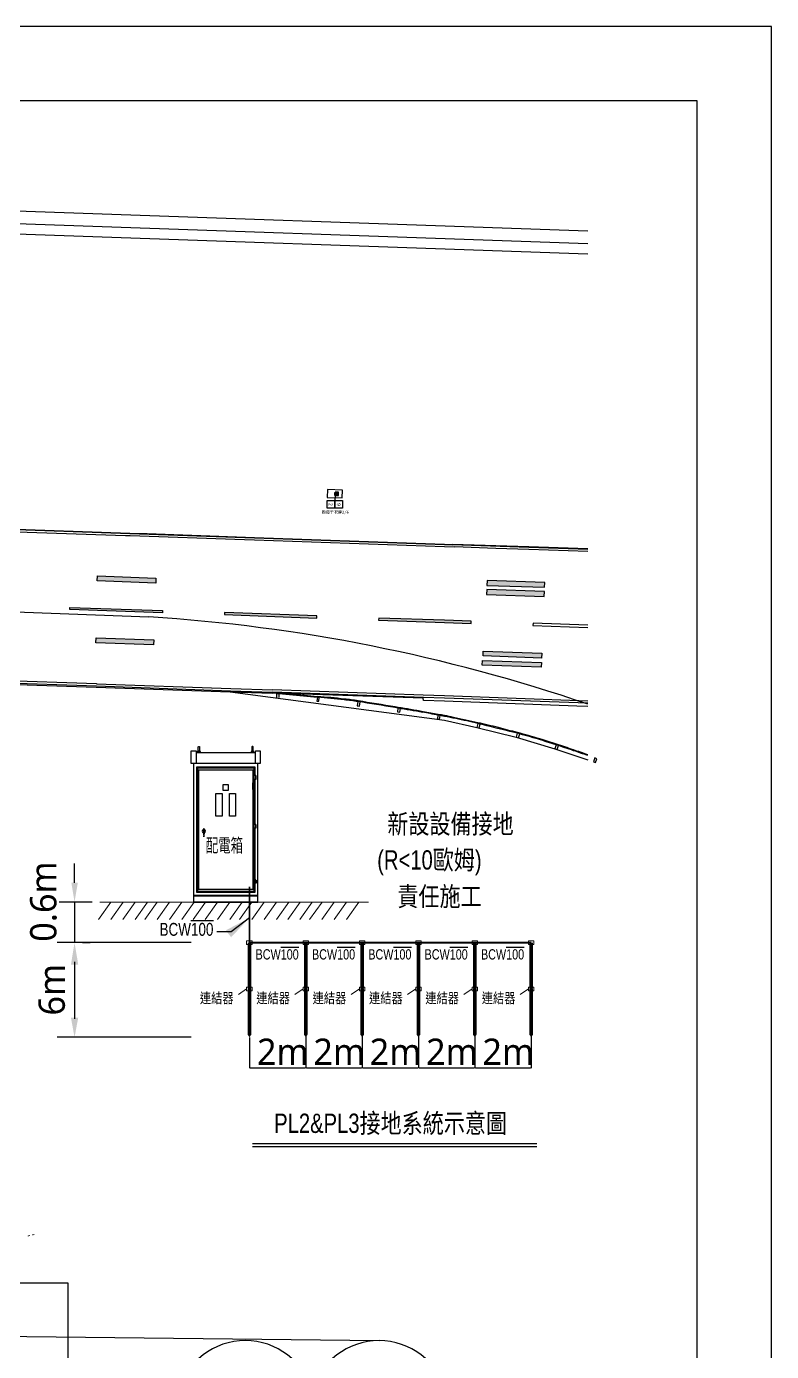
# Model space of a CAD drawing. Header units: millimetres. Extents: x 1358 to 1865, y 706 to 1003.
# Drawn here: x 1794.4 to 1865.1, y 877.5 to 1003.1 of the extents above; entities that cross this region are included whole.
import ezdxf
from ezdxf.enums import TextEntityAlignment as Align

# ---------------------------------------------------------------- set-up
doc = ezdxf.new("R2010")
doc.units = ezdxf.units.MM
doc.linetypes.add('HIDDEN', pattern=[9.525, 6.35, -3.175])
for name, color, linetype in [('L-燈具圖', 7, 'Continuous'), ('建築', 7, 'Continuous'), ('文字', 6, 'Continuous'), ('既設管線', 1, 'HIDDEN'), ('無線訊號線', 5, 'HIDDEN'), ('避雷-OUTLINE', 7, 'Continuous'), ('電氣設備', 161, 'Continuous')]:
    doc.layers.add(name, color=color, linetype=linetype)
doc.styles.add('CC', font='simplex.shx', dxfattribs={"width": 0.8, "bigfont": 'chineset.shx'})
doc.styles.get("Standard").update_dxf_attribs({"font": ''})
doc.styles.add('STYLE1', font='')
doc.styles.add('新細明體', font='')
doc.styles.add('細明體', font='')
doc.styles.get('Standard').set_extended_font_data('Microsoft JhengHei')
doc.styles.get('STYLE1').set_extended_font_data('MingLiU')
doc.styles.get('新細明體').set_extended_font_data('新細明體')
doc.styles.get('細明體').set_extended_font_data('細明體')
doc.dimstyles.new('ISO-25', dxfattribs={"dimtxt": 2.5, "dimasz": 2.5, "dimexe": 1.25, "dimexo": 0.625, "dimtad": 1, "dimtxsty": 'Standard', "dimcen": 2.5, "dimadec": 0, "dimazin": 0, "dimtfac": 1, "dimtmove": 0, "dimatfit": 3, "dimfxl": 0, "dimarcsym": 0})

# ---------------------------------------------------------------- blocks, each defined once
blk = doc.blocks.new('J-04')
for points in [[(-20, 0), (-20, 9, -0.414214), (-14, 15), (-10, 15), (-10, 84, -0.414214), (-4, 90), (4, 90, -0.414214), (10, 84), (10, 15), (14, 15, -0.414214), (20, 9), (20, 0)], [(-15, 10), (-15, 19, -0.414214), (-9, 25), (9, 25, -0.414214), (15, 19), (15, 10)]]:
    blk.add_lwpolyline(points, format="xyb")
blk.add_lwpolyline([(-20, 10), (20, 10)])
blk = doc.blocks.new('KEY6')
for points in [[(0, 50), (-4, 50), (-12, 12), (0, -75), (12, 12), (4, 50), (0, 50), (0, -75)], [(-12, 12), (0, 0), (12, 12)]]:
    blk.add_lwpolyline(points)
for start, end in [(106.0044, 248.462), (291.538, 73.9956)]:
    blk.add_arc((0, 12), 25, start, end)

msp = doc.modelspace()

# ---------------------------------------------------------------- hatches: boundary and pattern name
at = {"layer": '建築', "ltscale": 1000}
h = msp.add_hatch(color=256, dxfattribs=at)
h.paths.add_polyline_path([(1806.69, 950.34), (1806.71, 950.82), (1801.17, 951.02), (1801.15, 950.54)])
h.paths.add_polyline_path([(1801.04, 945.16), (1801.02, 944.68), (1806.47, 944.48), (1806.5, 944.96)])
h = msp.add_hatch(color=256, dxfattribs=at)
h.paths.add_polyline_path([(1838.13, 950.59), (1838.1, 950.11), (1843.57, 949.94), (1843.58, 950.41)])
h.paths.add_polyline_path([(1843.54, 949.08), (1843.55, 949.53), (1838.08, 949.72), (1838.07, 949.27)])
h.paths.add_polyline_path([(1837.76, 943.88), (1837.73, 943.45), (1843.28, 943.23), (1843.31, 943.69)])
h.paths.add_polyline_path([(1843.26, 942.36), (1843.27, 942.8), (1837.69, 943), (1837.65, 942.55)])
h = msp.add_hatch(color=256, dxfattribs=at)
h.paths.add_polyline_path([(1834.07, 946.6), (1836.62, 946.51), (1836.61, 946.73), (1834.07, 946.82), (1827.84, 947.03), (1827.81, 946.83)])
h.paths.add_polyline_path([(1813.21, 947.55), (1813.2, 947.35), (1821.96, 947.03), (1821.96, 947.24)])
h.paths.add_polyline_path([(1798.55, 948.04), (1798.54, 947.83), (1807.34, 947.53), (1807.34, 947.74)])
h = msp.add_hatch(color=256, dxfattribs=at)
h.paths.add_polyline_path([(1794.75, 888.48), (1794.75, 888.52), (1794.53, 888.47), (1794.54, 888.43)])
h.paths.add_polyline_path([(1794.76, 888.44), (1794.75, 888.48), (1794.54, 888.43), (1794.55, 888.39)])
h = msp.add_hatch(color=256, dxfattribs=at)
h.paths.add_polyline_path([(1794.75, 888.48), (1794.75, 888.52), (1794.53, 888.47), (1794.54, 888.43)])
h.paths.add_polyline_path([(1794.76, 888.44), (1794.75, 888.48), (1794.54, 888.43), (1794.55, 888.39)])
h = msp.add_hatch(color=256, dxfattribs=at)
h.paths.add_polyline_path([(1795.18, 888.58), (1795.17, 888.62), (1794.96, 888.57), (1794.97, 888.53)])
h.paths.add_polyline_path([(1795.19, 888.54), (1795.18, 888.58), (1794.97, 888.53), (1794.98, 888.49)])
h = msp.add_hatch(color=256, dxfattribs=at)
h.paths.add_polyline_path([(1795.18, 888.58), (1795.17, 888.62), (1794.96, 888.57), (1794.97, 888.53)])
h.paths.add_polyline_path([(1795.19, 888.54), (1795.18, 888.58), (1794.97, 888.53), (1794.98, 888.49)])

# ---------------------------------------------------------------- linework, layer by layer
for p, q in [((1810.51, 934.29), (1816.16, 934.29)), ((1815.99, 932.15), (1816.1, 932.15)), ((1815.99, 931.67), (1816.1, 931.67)), ((1816.1, 932.15), (1816.14, 932.06)), ((1816.1, 931.67), (1816.14, 931.76)), ((1816.14, 932.06), (1816.14, 931.76)), ((1815.99, 927.51), (1816.1, 927.51)), ((1816.1, 927.51), (1816.14, 927.42)), ((1816.1, 927.04), (1816.14, 927.13)), ((1816.14, 927.42), (1816.14, 927.13)), ((1815.99, 927.04), (1816.1, 927.04)), ((1815.99, 922.26), (1816.1, 922.26)), ((1816.1, 922.26), (1816.14, 922.17)), ((1816.14, 921.88), (1816.14, 922.17)), ((1815.99, 921.79), (1816.1, 921.79)), ((1816.1, 921.79), (1816.14, 921.88)), ((1810.28, 920.68), (1816.38, 920.68)), ((1810.28, 920.13), (1816.38, 920.13))]:
    msp.add_line(p, q)
at = {"ltscale": 1000}
for p, q in [((1798.99, 921.93), (1798.99, 923.76)), ((1800.66, 920.1), (1797.53, 920.1)), ((1798.99, 920.1), (1798.99, 916.25)), ((1810.06, 916.25), (1797.33, 916.25)), ((1799.73, 916.25), (1800.46, 916.25)), ((1798.99, 914.42), (1798.99, 912.59)), ((1798.99, 914.17), (1798.99, 909.04)), ((1810.06, 907.28), (1797.33, 907.28))]:
    msp.add_line(p, q, dxfattribs=at)
for points in [[(1445.48, 706.42), (1865.09, 706.42), (1865.09, 1003.11), (1445.48, 1003.11)], [(1452.54, 713.48), (1858.03, 713.48), (1858.03, 996.05), (1452.54, 996.05)], [(1810.05, 934.45), (1810.51, 934.45), (1810.51, 933.22), (1810.05, 933.22)], [(1816.16, 934.45), (1816.61, 934.45), (1816.61, 933.22), (1816.16, 933.22)], [(1810.28, 920.71), (1816.38, 920.71), (1816.38, 933.22), (1810.28, 933.22)], [(1810.68, 932.83), (1815.99, 932.83), (1815.99, 921.11), (1810.68, 921.11)], [(1816.21, 932.06), (1816.14, 932.06), (1816.14, 931.76), (1816.21, 931.76)], [(1816.21, 927.42), (1816.14, 927.42), (1816.14, 927.13), (1816.21, 927.13)], [(1816.21, 921.88), (1816.14, 921.88), (1816.14, 922.17), (1816.21, 922.17)], [(1810.28, 920.1), (1816.38, 920.1), (1816.38, 920.71), (1810.28, 920.71)]]:
    msp.add_lwpolyline(points, close=True)
at = {"linetype": 'Continuous', "elevation": 0.77}
msp.add_lwpolyline([(1823.71, 958.66), (1824.01, 958.66), (1824.01, 958.96), (1823.71, 958.96)], close=True, dxfattribs=at)
at = {"color": 7, "linetype": 'Continuous', "elevation": 0.77}
for points in [[(1823.77, 958.9), (1823.95, 958.9)], [(1823.77, 958.9), (1823.77, 958.72)], [(1823.77, 958.81), (1823.92, 958.81)], [(1823.77, 958.72), (1823.95, 958.72)]]:
    msp.add_lwpolyline(points, dxfattribs=at)
for points in [[(1816.08, 921.79), (1816.08, 921.02), (1810.59, 921.02), (1810.59, 932.92), (1816.08, 932.92), (1816.08, 932.15)], [(1816.08, 931.67), (1816.08, 927.51)], [(1816.08, 927.04), (1816.08, 922.26)]]:
    msp.add_lwpolyline(points)
at = {"color": 5, "linetype": 'ByBlock'}
msp.add_lwpolyline([(1511.59, 883.99), (1798.35, 883.99), (1798.35, 857.67), (1511.59, 857.67)], close=True, dxfattribs=at)
at = {"ltscale": 1000}
for points in [[(1798.69, 921.93), (1799.3, 921.93), (1798.99, 920.1)], [(1798.65, 914.17), (1799.34, 914.17), (1798.99, 916.25)], [(1798.69, 914.42), (1799.3, 914.42), (1798.99, 916.25)], [(1798.65, 909.13), (1799.34, 909.13), (1798.99, 907.28)]]:
    msp.add_solid(points, dxfattribs=at)
at = {"layer": 'L-燈具圖', "lineweight": 0}
for p, q in [((1802.42, 920.1), (1801.25, 918.43)), ((1801.39, 920.1), (1826.86, 920.1)), ((1803.59, 920.1), (1802.42, 918.43)), ((1804.75, 920.1), (1803.58, 918.43)), ((1805.92, 920.1), (1804.75, 918.43)), ((1806.83, 920.1), (1805.66, 918.43)), ((1808, 920.1), (1806.82, 918.43)), ((1809.16, 920.1), (1807.99, 918.43)), ((1810.33, 920.1), (1809.15, 918.43)), ((1811.4, 920.1), (1810.23, 918.43)), ((1812.56, 920.1), (1811.39, 918.43)), ((1813.73, 920.1), (1812.56, 918.43)), ((1814.89, 920.1), (1813.72, 918.43)), ((1815.81, 920.1), (1814.63, 918.43)), ((1816.97, 920.1), (1815.8, 918.43)), ((1818.14, 920.1), (1816.96, 918.43)), ((1819.3, 920.1), (1818.13, 918.43)), ((1820.38, 920.1), (1819.21, 918.43)), ((1821.54, 920.1), (1820.37, 918.43)), ((1822.46, 920.1), (1821.28, 918.43)), ((1823.62, 920.1), (1822.45, 918.43)), ((1824.79, 920.1), (1823.61, 918.43)), ((1825.95, 920.1), (1824.78, 918.43)), ((1815.31, 911.87), (1814.53, 911.32)), ((1820.66, 911.87), (1819.87, 911.32)), ((1826, 911.87), (1825.22, 911.32)), ((1831.35, 911.87), (1830.56, 911.32)), ((1836.69, 911.87), (1835.91, 911.32)), ((1842.03, 911.87), (1841.25, 911.32))]:
    msp.add_line(p, q, dxfattribs=at)
at = {"layer": 'L-燈具圖', "lineweight": 0, "const_width": 0.169}
for points in [[(1815.58, 916.25), (1815.58, 921.56)], [(1815.58, 916.25), (1820.92, 916.25)], [(1820.92, 916.25), (1826.27, 916.25)], [(1826.27, 916.25), (1831.61, 916.25)], [(1831.61, 916.25), (1836.95, 916.25)], [(1836.95, 916.25), (1842.3, 916.25)]]:
    msp.add_lwpolyline(points, dxfattribs=at)
at = {"layer": 'L-燈具圖', "lineweight": 0}
for points in [[(1815.31, 916.43), (1815.84, 916.43), (1815.84, 916.08), (1815.31, 916.08)], [(1820.66, 916.43), (1821.19, 916.43), (1821.19, 916.08), (1820.66, 916.08)], [(1826, 916.43), (1826.53, 916.43), (1826.53, 916.08), (1826, 916.08)], [(1831.35, 916.43), (1831.87, 916.43), (1831.87, 916.08), (1831.35, 916.08)], [(1836.69, 916.43), (1837.22, 916.43), (1837.22, 916.08), (1836.69, 916.08)], [(1842.03, 916.43), (1842.56, 916.43), (1842.56, 916.08), (1842.03, 916.08)], [(1815.31, 912.04), (1815.84, 912.04), (1815.84, 911.69), (1815.31, 911.69)], [(1820.66, 912.04), (1821.19, 912.04), (1821.19, 911.69), (1820.66, 911.69)], [(1826, 912.04), (1826.53, 912.04), (1826.53, 911.69), (1826, 911.69)], [(1831.35, 912.04), (1831.87, 912.04), (1831.87, 911.69), (1831.35, 911.69)], [(1836.69, 912.04), (1837.22, 912.04), (1837.22, 911.69), (1836.69, 911.69)], [(1842.03, 912.04), (1842.56, 912.04), (1842.56, 911.69), (1842.03, 911.69)]]:
    msp.add_lwpolyline(points, close=True, dxfattribs=at)
for points in [[(1815.58, 916.25, 0.338, 0.338, 0), (1815.58, 911.91, 0.338, 0.00338, 0), (1815.58, 911.67, 0.00338, 0.00338, 0)], [(1820.92, 916.25, 0.338, 0.338, 0), (1820.92, 911.91, 0.338, 0.00338, 0), (1820.92, 911.67, 0.00338, 0.00338, 0)], [(1826.27, 916.25, 0.338, 0.338, 0), (1826.27, 911.91, 0.338, 0.00338, 0), (1826.27, 911.67, 0.00338, 0.00338, 0)], [(1831.61, 916.25, 0.338, 0.338, 0), (1831.61, 911.91, 0.338, 0.00338, 0), (1831.61, 911.67, 0.00338, 0.00338, 0)], [(1836.95, 916.25, 0.338, 0.338, 0), (1836.95, 911.91, 0.338, 0.00338, 0), (1836.95, 911.67, 0.00338, 0.00338, 0)], [(1842.3, 916.25, 0.338, 0.338, 0), (1842.3, 911.91, 0.338, 0.00338, 0), (1842.3, 911.67, 0.00338, 0.00338, 0)], [(1815.58, 911.86, 0.338, 0.338, 0), (1815.58, 907.52, 0.338, 0.00338, 0), (1815.58, 907.28, 0.00338, 0.00338, 0)], [(1820.92, 911.86, 0.338, 0.338, 0), (1820.92, 907.52, 0.338, 0.00338, 0), (1820.92, 907.28, 0.00338, 0.00338, 0)], [(1826.27, 911.86, 0.338, 0.338, 0), (1826.27, 907.52, 0.338, 0.00338, 0), (1826.27, 907.28, 0.00338, 0.00338, 0)], [(1831.61, 911.86, 0.338, 0.338, 0), (1831.61, 907.52, 0.338, 0.00338, 0), (1831.61, 907.28, 0.00338, 0.00338, 0)], [(1836.95, 911.86, 0.338, 0.338, 0), (1836.95, 907.52, 0.338, 0.00338, 0), (1836.95, 907.28, 0.00338, 0.00338, 0)], [(1842.3, 911.86, 0.338, 0.338, 0), (1842.3, 907.52, 0.338, 0.00338, 0), (1842.3, 907.28, 0.00338, 0.00338, 0)]]:
    msp.add_lwpolyline(points, format="xyseb", dxfattribs=at)
at = {"layer": '建築', "ltscale": 1000}
for p, q in [((1762.27, 986.73, 0.76), (1847.66, 983.75, 0.76)), ((1760.31, 985.59, 0.76), (1847.66, 982.54, 0.76)), ((1760.28, 984.61, 0.76), (1847.66, 981.56, 0.76)), ((1822.97, 959.23, 0.76), (1822.94, 958.45, 0.76)), ((1824.41, 959.16, 0.76), (1822.97, 959.23, 0.76)), ((1823.67, 958.66, 1.05), (1823.68, 958.94, 1.05)), ((1823.74, 958.66, 1.05), (1823.67, 958.66, 1.05)), ((1823.68, 958.94, 1.05), (1823.75, 958.94, 1.05)), ((1823.7, 958.66, 1.05), (1823.68, 958.17, 1.05)), ((1823.75, 958.94, 1.05), (1823.74, 958.66, 1.05)), ((1824.38, 958.42, 0.76), (1824.41, 959.16, 0.76)), ((1822.94, 958.45, 0.76), (1824.38, 958.42, 0.76)), ((1822.94, 957.44, 1.05), (1822.95, 958.17, 1.05)), ((1823.68, 957.43, 1.05), (1822.94, 957.44, 1.05)), ((1822.95, 958.17, 1.05), (1823.68, 958.17, 1.05)), ((1823.68, 958.17, 1.05), (1823.68, 957.43, 1.05)), ((1823.68, 957.43, 1.05), (1823.68, 958.17, 1.05)), ((1823.68, 958.17, 1.05), (1824.41, 958.16, 1.05)), ((1824.41, 957.43, 1.05), (1823.68, 957.43, 1.05)), ((1824.41, 958.16, 1.05), (1824.41, 957.43, 1.05)), ((1781.12, 955.87, -0.31), (1804.22, 955.09, -0.31)), ((1781.13, 955.84, -0.31), (1804.24, 955.04, -0.31)), ((1781.13, 955.64, -0.31), (1803.82, 954.84, -0.31)), ((1803.82, 954.84, -0.31), (1804.25, 954.85, -0.31)), ((1804.22, 955.09, -0.31), (1805.89, 955.05, -0.31)), ((1804.24, 955.04, -0.31), (1816.06, 954.63, -0.31)), ((1804.25, 954.85, -0.31), (1815.12, 954.46, -0.31)), ((1805.89, 955.05, -0.31), (1816.06, 954.67, -0.31)), ((1815.12, 954.46, -0.31), (1816.07, 954.45, -0.31)), ((1816.06, 954.67, -0.31), (1834.07, 954.04, -0.31)), ((1816.06, 954.63, -0.31), (1834.07, 953.99, -0.31)), ((1816.07, 954.45, -0.31), (1834.07, 953.82, -0.31)), ((1834.07, 954.04, -0.31), (1834.81, 954.01, -0.31)), ((1834.07, 953.99, -0.31), (1834.8, 953.97, -0.31)), ((1834.07, 953.82, -0.31), (1835.06, 953.78, -0.31)), ((1842.08, 953.72, -0.31), (1834.8, 953.97, -0.31)), ((1842.07, 953.78, -0.31), (1834.81, 954.01, -0.31)), ((1838.95, 953.63, -0.31), (1835.06, 953.78, -0.31)), ((1842.06, 953.53, -0.31), (1838.95, 953.63, -0.31)), ((1847.66, 953.33, -0.31), (1842.06, 953.53, -0.31)), ((1847.66, 953.58, -0.31), (1842.07, 953.78, -0.31)), ((1847.66, 953.52, -0.31), (1842.08, 953.72, -0.31)), ((1801.15, 950.54, -0.31), (1801.17, 951.02, -0.31)), ((1801.17, 951.02, -0.31), (1806.71, 950.82, -0.31)), ((1806.69, 950.34, -0.31), (1801.15, 950.54, -0.31)), ((1806.71, 950.82, -0.31), (1806.69, 950.34, -0.31)), ((1838.13, 950.59, -0.31), (1838.1, 950.11, -0.31)), ((1838.1, 950.11, -0.31), (1843.57, 949.94, -0.31)), ((1843.58, 950.41, -0.31), (1838.13, 950.59, -0.31)), ((1843.57, 949.94, -0.31), (1843.58, 950.41, -0.31)), ((1838.08, 949.72, -0.31), (1838.07, 949.27, -0.31)), ((1838.07, 949.27, -0.31), (1843.54, 949.08, -0.31)), ((1843.55, 949.53, -0.31), (1838.08, 949.72, -0.31)), ((1843.54, 949.08, -0.31), (1843.55, 949.53, -0.31)), ((1790.68, 947.71, -0.31), (1806.04, 947.14, -0.31)), ((1798.54, 947.83, -0.31), (1798.55, 948.04, -0.31)), ((1807.34, 947.53, -0.31), (1798.54, 947.83, -0.31)), ((1798.55, 948.04, -0.31), (1807.34, 947.74, -0.31)), ((1807.34, 947.74, -0.31), (1807.34, 947.53, -0.31)), ((1813.21, 947.55, -0.31), (1813.2, 947.35, -0.31)), ((1813.2, 947.35, -0.31), (1821.96, 947.03, -0.31)), ((1821.96, 947.24, -0.31), (1813.21, 947.55, -0.31)), ((1821.96, 947.03, -0.31), (1821.96, 947.24, -0.31)), ((1827.84, 947.03, -0.31), (1827.81, 946.83, -0.31)), ((1827.81, 946.83, -0.31), (1834.07, 946.6, -0.31)), ((1834.07, 946.82, -0.31), (1827.84, 947.03, -0.31)), ((1836.61, 946.73, -0.31), (1834.07, 946.82, -0.31)), ((1834.07, 946.6, -0.31), (1836.62, 946.51, -0.31)), ((1836.62, 946.51, -0.31), (1836.61, 946.73, -0.31)), ((1842.48, 946.53, -0.31), (1842.47, 946.31, -0.31)), ((1842.47, 946.31, -0.31), (1847.66, 946.13, -0.31)), ((1847.66, 946.34, -0.31), (1842.48, 946.53, -0.31)), ((1801.02, 944.68, -0.31), (1801.04, 945.16, -0.31)), ((1801.04, 945.16, -0.31), (1806.5, 944.96, -0.31)), ((1806.5, 944.96, -0.31), (1806.47, 944.48, -0.31)), ((1806.47, 944.48, -0.31), (1801.02, 944.68, -0.31)), ((1837.73, 943.45, -0.31), (1837.76, 943.88, -0.31)), ((1837.76, 943.88, -0.31), (1843.31, 943.69, -0.31)), ((1843.31, 943.69, -0.31), (1843.28, 943.23, -0.31)), ((1837.65, 942.55, -0.31), (1837.69, 943, -0.31)), ((1843.26, 942.36, -0.31), (1837.65, 942.55, -0.31)), ((1837.69, 943, -0.31), (1843.27, 942.8, -0.31)), ((1843.28, 943.23, -0.31), (1837.73, 943.45, -0.31)), ((1843.27, 942.8, -0.31), (1843.26, 942.36, -0.31)), ((1787.84, 941.04, -0.31), (1801.07, 940.59, -0.31)), ((1787.85, 941.27, -0.31), (1801.08, 940.81, -0.31)), ((1787.84, 940.92, -0.31), (1801.05, 940.48, -0.31)), ((1801.05, 940.48, -0.31), (1813.76, 940.02, -0.31)), ((1801.07, 940.59, -0.31), (1813.79, 940.14, -0.31)), ((1801.08, 940.81, -0.31), (1801.08, 940.8, -0.31)), ((1801.08, 940.8, -0.31), (1813.82, 940.34, -0.31)), ((1813.76, 940.02, -0.31), (1817.76, 939.92, -0.31)), ((1813.76, 940.02, -0.31), (1834.07, 937.33, -0.31)), ((1813.79, 940.14, -0.31), (1817.77, 940, -0.31)), ((1813.82, 940.34, -0.31), (1817.78, 940.21, -0.31)), ((1832.06, 939.43, -0.31), (1817.76, 939.92, -0.31)), ((1832.07, 939.5, -0.31), (1817.77, 940, -0.31)), ((1832.05, 939.71, -0.31), (1817.78, 940.21, -0.31)), ((1818.16, 939.5, -0.31), (1818.19, 939.88, -0.31)), ((1818.19, 939.88, -0.31), (1818.38, 939.87, -0.31)), ((1818.2, 939.96, -0.31), (1822.03, 939.59, -0.31)), ((1818.38, 939.87, -0.31), (1818.37, 939.49, -0.31)), ((1818.38, 939.87, -0.31), (1822.02, 939.52, -0.31)), ((1834.07, 939.64, -0.31), (1832.05, 939.71, -0.31)), ((1822.02, 939.52, -0.31), (1821.97, 939.16, -0.31)), ((1821.97, 939.16, -0.31), (1822.17, 939.14, -0.31)), ((1822.2, 939.5, -0.31), (1822.02, 939.52, -0.31)), ((1822.17, 939.14, -0.31), (1822.2, 939.5, -0.31)), ((1825.86, 939.1, -0.31), (1825.81, 938.7, -0.31)), ((1825.81, 938.7, -0.31), (1826.01, 938.67, -0.31)), ((1826.08, 939.07, -0.31), (1825.86, 939.1, -0.31)), ((1826.01, 938.67, -0.31), (1826.08, 939.07, -0.31)), ((1829.66, 938.49, -0.31), (1829.61, 938.14, -0.31)), ((1829.9, 938.45, -0.31), (1829.66, 938.49, -0.31)), ((1829.84, 938.1, -0.31), (1829.9, 938.45, -0.31)), ((1832.07, 939.22, -0.31), (1832.06, 939.43, -0.31)), ((1834.07, 939.43, -0.31), (1832.07, 939.5, -0.31)), ((1834.07, 939.15, -0.31), (1832.07, 939.22, -0.31)), ((1847.66, 939.16, -0.31), (1834.07, 939.64, -0.31)), ((1847.66, 938.95, -0.31), (1834.07, 939.43, -0.31)), ((1846.64, 938.68, -0.31), (1834.07, 939.15, -0.31)), ((1847.66, 938.65, -0.31), (1846.64, 938.68, -0.31)), ((1829.61, 938.14, -0.31), (1829.84, 938.1, -0.31)), ((1833.46, 937.82, -0.31), (1833.41, 937.46, -0.31)), ((1833.41, 937.46, -0.31), (1833.6, 937.41, -0.31)), ((1833.67, 937.78, -0.31), (1833.46, 937.82, -0.31)), ((1833.6, 937.41, -0.31), (1833.67, 937.78, -0.31)), ((1834.07, 937.33, -0.31), (1837.14, 936.66, -0.31)), ((1837.23, 937.03, -0.31), (1837.14, 936.66, -0.31)), ((1837.14, 936.66, -0.31), (1837.37, 936.61, -0.31)), ((1837.14, 936.66, -0.31), (1840.88, 935.73, -0.31)), ((1837.45, 936.98, -0.31), (1837.23, 937.03, -0.31)), ((1837.37, 936.61, -0.31), (1837.45, 936.98, -0.31)), ((1840.97, 936.1, -0.31), (1840.88, 935.73, -0.31)), ((1841.22, 936.04, -0.31), (1840.97, 936.1, -0.31)), ((1841.11, 935.66, -0.31), (1841.22, 936.04, -0.31)), ((1840.88, 935.73, -0.31), (1841.11, 935.66, -0.31)), ((1840.88, 935.73, -0.31), (1844.54, 934.62, -0.31)), ((1844.66, 935, -0.31), (1844.54, 934.62, -0.31)), ((1844.88, 934.93, -0.31), (1844.66, 935, -0.31)), ((1844.75, 934.55, -0.31), (1844.88, 934.93, -0.31)), ((1844.54, 934.62, -0.31), (1844.75, 934.55, -0.31)), ((1844.54, 934.62, -0.31), (1847.66, 933.57, -0.31)), ((1848.32, 933.76, -0.31), (1848.2, 933.39, -0.31)), ((1848.54, 933.69, -0.31), (1848.32, 933.76, -0.31)), ((1848.41, 933.32, -0.31), (1848.54, 933.69, -0.31)), ((1848.2, 933.39, -0.31), (1848.41, 933.32, -0.31))]:
    msp.add_line(p, q, dxfattribs=at)
for centre, radius, start, end in [((1796, 787.79, -0.31), 159.66, 71.1219, 86.3935), ((1813.41, 837.09, -0.31), 102.79, 83.7682, 85.1958), ((1813.87, 841, -0.31), 98.93, 83.7836, 85.2698), ((1821.68, 912.81, -0.31), 26.62, 80.9626, 83.7682), ((1821.82, 913.96, -0.31), 25.54, 80.8584, 83.7836), ((1127.75, -3450.07, -0.31), 4444.35, 80.9166, 80.9626), ((1002.55, -4177.28, -0.31), 5182.27, 80.81913, 80.85844), ((1824.87, 910.32, -0.31), 28.58, 80.343, 80.9166), ((1823.75, 903.7, -0.31), 35.36, 80.3433, 80.8191), ((1768.15, 576.97, -0.31), 366.71, 79.9744, 80.343), ((1751.98, 481.95, -0.31), 463.17, 80.0448, 80.3433), ((1806.37, 793.18, -0.31), 147.16, 79.3924, 79.9744), ((1803.49, 775.39, -0.31), 165.24, 79.5451, 80.0448), ((1820.73, 869.92, -0.31), 69.09, 78.8634, 79.382), ((1822.04, 875.98, -0.31), 62.96, 78.9764, 79.5336), ((1822.06, 875.98, -0.31), 62.96, 78.1964, 78.9958), ((1805.09, 791.49, -0.31), 149.06, 77.9522, 78.7888), ((1802.64, 783.17, -0.31), 157.77, 77.3315, 78.1884), ((1828.97, 903.38, -0.31), 34.65, 76.2167, 77.9522), ((1351.39, -1043.45, -0.31), 2039.2, 76.11608, 76.21672), ((1817.09, 847.46, -0.31), 91.88, 76.084, 77.3315), ((1819.99, 859.14, -0.31), 79.84, 74.7459, 76.084), ((1837.89, 924.8, -0.31), 11.72, 74.7885, 76.1161), ((1819.38, 856.71, -0.31), 82.28, 73.3331, 74.7885), ((1816.25, 845.46, -0.31), 94.03, 73.3916, 74.7459), ((1826.12, 879.21, -0.31), 58.79, 71.6112, 73.3331), ((1828.47, 886.4, -0.31), 51.3, 71.5582, 73.3916), ((1735.64, 607.05, -0.31), 345.6, 71.3217, 71.6112), ((1741.66, 626.08, -0.31), 325.72, 71.2612, 71.5582), ((1675.9, 432.23, -0.31), 530.42, 71.1059, 71.2612), ((1684.92, 457.01, -0.31), 503.98, 71.1612, 71.3217)]:
    msp.add_arc(centre, radius, start, end, dxfattribs=at)
at = {"layer": '文字'}
msp.add_lwpolyline([(1815.88, 896.92), (1842.82, 896.92)], dxfattribs=at)
at = {"layer": '既設管線', "ltscale": 1000}
for p, q in [((1815.58, 907.27), (1815.58, 904.36)), ((1820.92, 907.39), (1820.92, 904.36)), ((1820.92, 907.27), (1820.92, 904.36)), ((1826.27, 907.39), (1826.27, 904.36)), ((1826.27, 907.27), (1826.27, 904.36)), ((1831.61, 907.39), (1831.61, 904.36)), ((1831.61, 907.27), (1831.61, 904.36)), ((1836.95, 907.39), (1836.95, 904.36)), ((1836.95, 907.27), (1836.95, 904.36)), ((1842.3, 907.39), (1842.3, 904.36)), ((1815.64, 904.39), (1820.86, 904.39)), ((1820.98, 904.39), (1826.2, 904.39)), ((1826.33, 904.39), (1831.55, 904.39)), ((1831.67, 904.39), (1836.89, 904.39)), ((1837.02, 904.39), (1842.24, 904.39)), ((1739.52, 879.52), (1827.87, 878.52, 0.19))]:
    msp.add_line(p, q, dxfattribs=at)
at = {"layer": '既設管線', "ltscale": 1000, "elevation": 0.19}
msp.add_lwpolyline([(1808.84, 873.64, 0.895041), (1808.84, 862.73, 0.895041), (1808.84, 851.82, 0.769965), (1821.53, 851.82, 0.769965), (1834.21, 851.82, 0.895041), (1834.21, 862.73, 0.895041), (1834.21, 873.64, 0.769965), (1821.53, 873.64, 0.769965), (1808.84, 873.64, 0.769965)], format="xyb", dxfattribs=at)
at = {"layer": '既設管線', "ltscale": 1000}
for points in [[(1815.64, 904.4), (1815.64, 904.38), (1815.58, 904.39)], [(1820.86, 904.4), (1820.86, 904.38), (1820.92, 904.39)], [(1820.98, 904.4), (1820.98, 904.38), (1820.92, 904.39)], [(1826.2, 904.4), (1826.2, 904.38), (1826.27, 904.39)], [(1826.33, 904.4), (1826.33, 904.38), (1826.27, 904.39)], [(1831.55, 904.4), (1831.55, 904.38), (1831.61, 904.39)], [(1831.67, 904.4), (1831.67, 904.38), (1831.61, 904.39)], [(1836.89, 904.4), (1836.89, 904.38), (1836.95, 904.39)], [(1837.02, 904.4), (1837.02, 904.38), (1836.95, 904.39)], [(1842.24, 904.4), (1842.24, 904.38), (1842.3, 904.39)]]:
    msp.add_solid(points, dxfattribs=at)
at = {"layer": '無線訊號線', "ltscale": 1000}
for p, q in [((1810.74, 932.61), (1810.68, 932.61)), ((1810.71, 921.32), (1810.71, 932.61)), ((1810.74, 921.32), (1810.74, 932.61)), ((1815.93, 931.4), (1815.93, 932.61)), ((1815.93, 932.61), (1815.96, 932.61)), ((1815.96, 931.4), (1815.96, 932.61)), ((1815.96, 932.61), (1815.99, 932.61)), ((1815.93, 923.15), (1815.93, 930.78)), ((1815.96, 923.15), (1815.96, 930.78)), ((1815.93, 921.32), (1815.93, 922.54)), ((1815.96, 921.32), (1815.96, 922.54)), ((1810.74, 921.32), (1810.68, 921.32)), ((1815.93, 921.32), (1815.96, 921.32)), ((1815.96, 921.32), (1815.99, 921.32))]:
    msp.add_line(p, q, dxfattribs=at)
for points in [[(1815.93, 931.4), (1815.93, 932.61), (1810.74, 932.61), (1810.74, 921.32), (1815.93, 921.32), (1815.93, 922.54)], [(1815.93, 923.15), (1815.93, 930.78)]]:
    msp.add_lwpolyline(points, dxfattribs=at)
for points in [[(1813.1, 931.26), (1813.56, 931.26), (1813.56, 930.68), (1813.1, 930.68)], [(1815.91, 931.4), (1815.97, 931.4), (1815.97, 931.09), (1815.91, 931.09)], [(1815.91, 931.09), (1815.97, 931.09), (1815.97, 930.78), (1815.91, 930.78)], [(1812.4, 930.39), (1812.98, 930.39), (1812.98, 928.25), (1812.4, 928.25)], [(1813.68, 930.39), (1814.26, 930.39), (1814.26, 928.25), (1813.68, 928.25)], [(1815.91, 922.85), (1815.97, 922.85), (1815.97, 923.15), (1815.91, 923.15)], [(1815.91, 922.54), (1815.97, 922.54), (1815.97, 922.85), (1815.91, 922.85)]]:
    msp.add_lwpolyline(points, close=True, dxfattribs=at)
at = {"layer": '電氣設備', "ltscale": 1000}
msp.add_lwpolyline([(1815.88, 897.22), (1842.82, 897.22)], dxfattribs=at)

# ---------------------------------------------------------------- block references
at = {"yscale": 0.006103891928361441, "zscale": 0.006103891928361441}
for name, p, xscale in [('J-04', (1810.79, 934.29), 0.006103891928361441), ('J-04', (1815.87, 934.29), -0.006103891928361441), ('KEY6', (1811.26, 926.74), 0.006103891928361441)]:
    msp.add_blockref(name, p, dxfattribs=dict(at, xscale=xscale))

# ---------------------------------------------------------------- texts
at = {"ltscale": 1000}
for s, p in [('0.6m', (1797.27, 916.33)), ('6m', (1798.07, 909.34))]:
    msp.add_text(s, height=2.494, rotation=90, dxfattribs=at).set_placement(p)
for p in [(1816.29, 904.66), (1821.64, 904.66), (1826.98, 904.66), (1832.33, 904.66), (1837.67, 904.66)]:
    msp.add_text('2m', height=2.494, dxfattribs=at).set_placement(p)
at = {"layer": 'L-燈具圖', "lineweight": 0, "style": 'CC', "width": 0.8}
msp.add_text('配電箱', height=1.465, dxfattribs=at).set_placement((1811.45, 924.69))
at = {"layer": '建築', "ltscale": 1000, "style": 'STYLE1'}
for s, rotation, p in [('2', 269.7584, (1823.28, 957.8, 2.24)), ('6', 89.7584, (1824.04, 957.79, 2.24))]:
    msp.add_text(s, height=0.366, rotation=rotation, dxfattribs=at).set_placement(p, align=Align.MIDDLE)
at = {"layer": '建築', "style": '細明體'}
msp.add_text('跑道千呎牌2/6', height=0.275, dxfattribs=at).set_placement((1822.43, 956.93, -0.12))
at = {"layer": '文字', "style": '新細明體', "width": 0.8}
for s, p in [('新設設備接地', (1840.64, 926.59, -1.53)), ('(R<10歐姆)', (1837.6, 923.18, -1.53)), ('責任施工', (1837.6, 919.72, -1.53))]:
    msp.add_text(s, height=1.831, dxfattribs=at).set_placement(p, align=Align.RIGHT)
for s, height, p in [('BCW%%O100%%O', 1.2208, (1807.05, 916.9)), ('BCW%%O100%%O', 0.9766, (1816.16, 914.65)), ('BCW%%O100%%O', 0.9766, (1821.51, 914.65)), ('BCW%%O100%%O', 0.9766, (1826.85, 914.65)), ('BCW%%O100%%O', 0.9766, (1832.19, 914.65)), ('BCW%%O100%%O', 0.9766, (1837.54, 914.65)), ('連結器', 0.977, (1810.88, 910.51)), ('連結器', 0.977, (1816.23, 910.51)), ('連結器', 0.977, (1821.57, 910.51)), ('連結器', 0.977, (1826.92, 910.51)), ('連結器', 0.977, (1832.26, 910.51)), ('連結器', 0.977, (1837.61, 910.51)), (' PL2&PL3接地系統示意圖', 1.8312, (1817.39, 898.21))]:
    msp.add_text(s, height=height, dxfattribs=at).set_placement(p)

# ---------------------------------------------------------------- leaders
at = {"layer": '避雷-OUTLINE'}
msp.add_leader([(1815.58, 918.6), (1813.84, 917.28), (1812.47, 917.28)], dimstyle='ISO-25', override={"dimgap": 1, "dimtad": 0}, dxfattribs=at)

doc.saveas('drawing.dxf')
